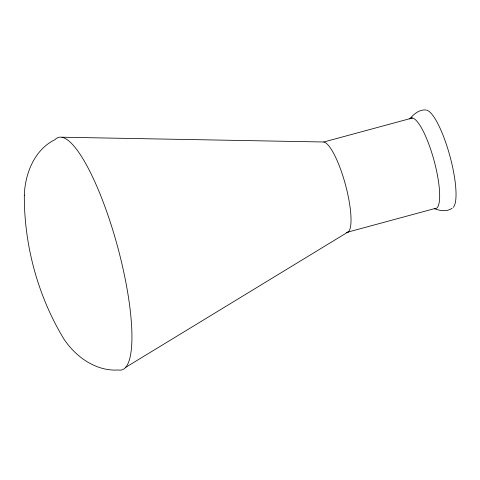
<?xml version="1.0" encoding="UTF-8"?>
<svg xmlns="http://www.w3.org/2000/svg" width="480" height="480" viewBox="0 0 480 480"><rect width="100%" height="100%" fill="white"/><g stroke="black" fill="none" stroke-linecap="round" stroke-linejoin="round"><path stroke-width="0.72" d="M409.722 118.926C413.64 114.258 419.268 109.344 425.838 109.986M452.172 208.254C446.802 211.95 440.13 210.864 434.4 208.656L346.482 232.476M125.376 367.554L348.48 231.726M62.034 137.214L323.802 141.996L412.44 117.984M426.534 110.118A50.868 11.916 74.8 0 1 449.718 155.346A50.868 11.916 74.8 0 1 453.276 207.366M323.802 141.996A46.938 10.992 74.8 0 1 345.984 186.696A46.938 10.992 74.8 0 1 347.226 232.584M410.322 118.404A46.938 10.992 74.8 0 1 434.232 161.19A46.938 10.992 74.8 0 1 434.4 208.656M24.312 195.234C24.108 245.25 37.878 296.07 63.816 338.874C75.6 356.832 96.126 371.562 118.398 369.972A120.492 28.224 74.8 0 0 116.946 244.332A120.492 28.224 74.8 0 0 55.056 139.632C34.512 149.52 25.05 173.58 24.312 195.234"/></g></svg>
